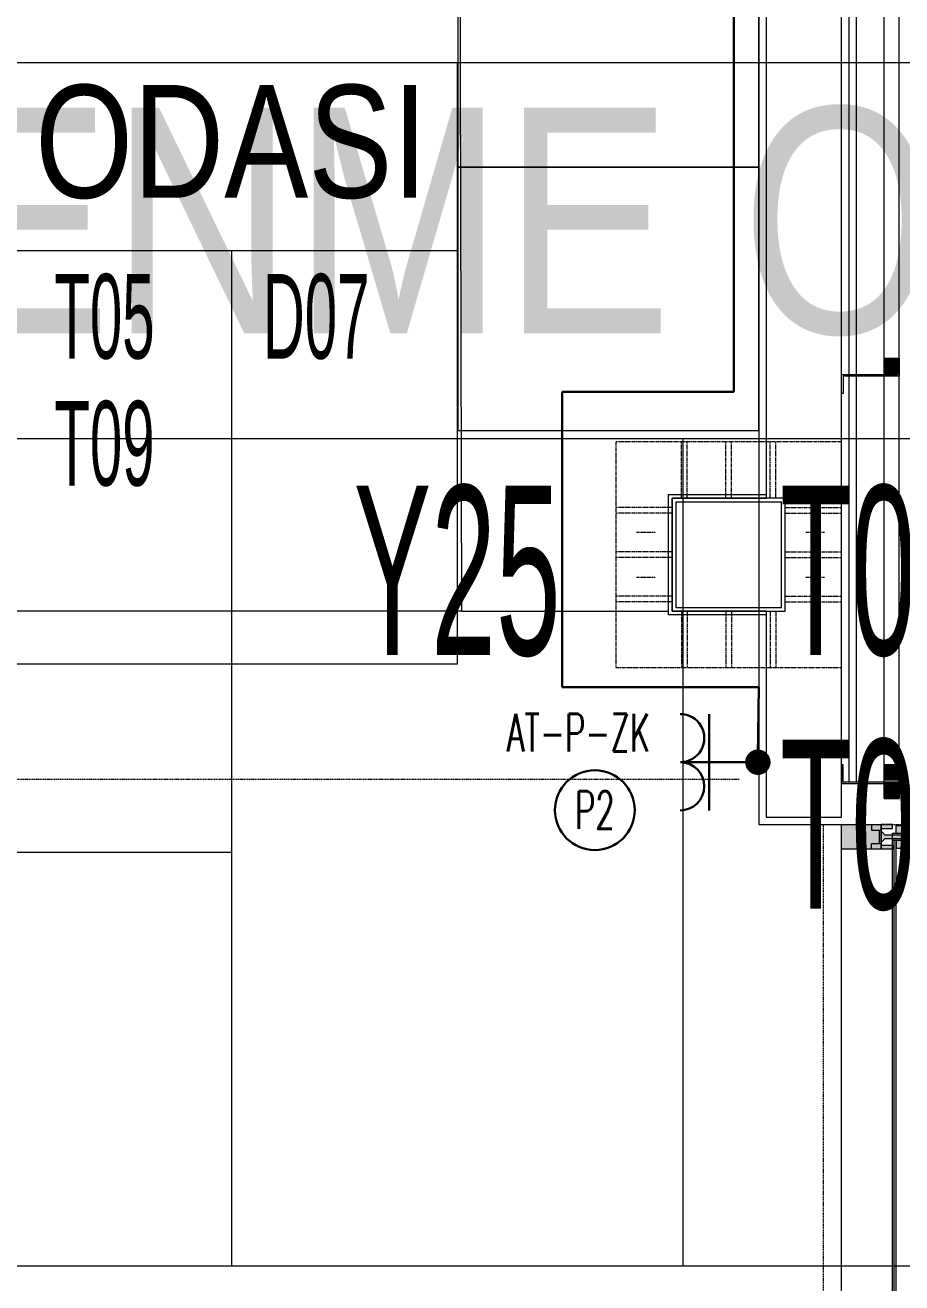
# Model space of a CAD drawing. Extents: x -9058 to 11890, y 0 to 6516.
# Drawn here: x 3708 to 3941.1, y 2187.3 to 2521.6 of the extents above; entities that cross this region are included whole.
import ezdxf
from ezdxf.enums import TextEntityAlignment as Align

# ---------------------------------------------------------------- set-up
doc = ezdxf.new("R2010")
doc.units = 0
doc.header["$MEASUREMENT"] = 0
doc.linetypes.add('DOT2', pattern=[0.125, 0, -0.125])
doc.linetypes.add('HIDDEN', pattern=[0.375, 0.25, -0.125])
doc.layers.get('0').update_dxf_attribs({"color": 9, "lineweight": 9})
for name, color, linetype, lineweight in [('00', 9, 'Continuous', 9), ('03S', 255, 'Continuous', 9), ('05', 9, 'Continuous', 9), ('06C', 9, 'Continuous', 9), ('06D', 9, 'Continuous', 9), ('10', 9, 'Continuous', 9), ('11', 9, 'Continuous', 9), ('14', 9, 'Continuous', 9), ('15', 9, 'Continuous', 9), ('20', 9, 'DOT2', 9), ('21_mahal200', 9, 'Continuous', 9), ('21_mahal200 @ 10 (1)', 9, 'Continuous', 9), ('21_mahal200 @ 10 (2)', 9, 'Continuous', 9), ('21_mahal200 @ 20', 9, 'Continuous', 9), ('33', 9, 'BATTING', 9), ('40A', 9, 'Continuous', 9), ('E-KABLO', 7, 'Continuous', 30), ('E-YAZI', 7, 'Continuous', 30), ('E-ÇİFTLİ PRİZ', 7, 'Continuous', 30), ('ÖLÇÜ', 8, 'Continuous', 5)]:
    doc.layers.add(name, color=color, linetype=linetype, lineweight=lineweight)
doc.layers.get('ÖLÇÜ').off()
doc.styles.add('Arial', font='arial.ttf', dxfattribs={"height": 2.5})
doc.styles.add('E-YAZI', font='txttw.shx')
doc.styles.add('MuuM_TEXT-STANDART', font='ARIALN.TTF')
doc.linetypes.add('BATTING', pattern='A,0.0001,-0.1,[134,ltypeshp.shx,S=0.1,R=0,X=-0.1,Y=0],-0.2,[134,ltypeshp.shx,S=0.1,R=180,X=0.1,Y=0],-0.1', length=0.4001)

# ---------------------------------------------------------------- blocks, each defined once
blk = doc.blocks.new('p-dog-profil_kapali')
at = {"layer": '03S'}
h = blk.add_hatch(color=256, dxfattribs=at)
h.dxf.hatch_style = 1
h.paths.add_polyline_path([(-3.25, 0), (3.25, 0), (3.25, -13.5), (2.25, -13.5), (2.25, -10.5), (1.5, -10.5), (0.5, -11.5), (0.5, -13.5), (1, -13.5), (1, -14.5), (3, -14.5), (3, -16.5), (1, -16.5), (1, -18.5), (1.75, -18.5), (1.75, -17.5), (3.25, -17.5), (3.25, -20), (-3.25, -20), (-3.25, -17.5), (-1.75, -17.5), (-1.75, -18.5), (-1, -18.5), (-1, -16.5), (-3, -16.5), (-3, -14.5), (-1, -14.5), (-1, -13.5), (-0.5, -13.5), (-0.5, -11.5), (-1.5, -10.5), (-2.25, -10.5), (-2.25, -13.5), (-3.25, -13.5)])
for p in [(3, -15.17), (3, -15.83)]:
    blk.add_point(p)
at = {"layer": '10'}
for points in [[(3.25, -10.5), (-3.25, -10.5), (-3.25, 0), (3.25, 0)], [(-1, -13.5), (1, -13.5), (1, -18.5), (-1, -18.5)], [(3.25, -20), (-3.25, -20), (-3.25, -18.5), (3.25, -18.5)]]:
    blk.add_lwpolyline(points, close=True, dxfattribs=at)
for points in [[(-3.25, -8), (-3.25, -8), (-1.75, -8), (-1.75, -10.5)], [(1.75, -10), (-1.75, -10)], [(3.25, -8), (3.25, -8), (1.75, -8), (1.75, -10.5)], [(-3.25, -10.5), (-2.25, -10.5), (-2.25, -13.5), (-3.25, -13.5)], [(-3.25, -10.5), (-3.25, -10.5), (3.25, -10.5)], [(-3.25, -13.5), (-3.25, -10.5)], [(-0.5, -17.5), (-0.5, -17.5), (-0.5, -11.5), (-1.5, -10.5), (-1.5, -10.5)], [(1.5, -10.5), (1.5, -10.5), (0.5, -11.5), (0.5, -17.5)], [(3.25, -10.5), (2.25, -10.5), (2.25, -13.5), (3.25, -13.5), (3.25, -10.5)], [(-1, -14.5), (-1, -14.5), (-3, -14.5), (-3, -16.5), (-1, -16.5)], [(1, -14.5), (1, -14.5), (3, -14.5), (3, -16.5), (1, -16.5)], [(-3.25, -18.5), (-3.25, -17.5), (-1.75, -17.5), (-1.75, -18.5)], [(1, -18.5), (1, -17.5), (-1, -17.5), (-1, -18.5)], [(1.75, -18.5), (1.75, -17.5), (3.25, -17.5), (3.25, -18.5)]]:
    blk.add_lwpolyline(points, dxfattribs=at)
blk = doc.blocks.new('p-cph_cam_dyn1601')
at = {"layer": '06C'}
blk.add_lwpolyline([(3.25, 0), (652.5, 0)], dxfattribs=at)
at = {"layer": '15'}
for points in [[(1, -13.5), (654.75, -13.5)], [(1, -14), (654.75, -14)], [(1, -14.5), (654.75, -14.5)]]:
    blk.add_lwpolyline(points, dxfattribs=at)
blk.add_blockref('p-dog-profil_kapali', (655.75, 0))
blk = doc.blocks.new('p-s-profil')
at = {"layer": '10'}
blk.add_lwpolyline([(9, 15.3), (4.6, 15.3), (4.6, 0.4), (0, 0.4), (0, 0), (5, 0), (5, 14.9), (9, 14.9), (9, 15.3)], dxfattribs=at)
blk.add_lwpolyline([(9, 15.3), (4.6, 15.3), (4.6, 0.4), (0, 0.4), (0, 0), (5, 0), (5, 14.9), (9, 14.9), (9, 15.3)], dxfattribs=at)
blk = doc.blocks.new('p-kutu_profil_40x40')
h = blk.add_hatch(color=256)
h.dxf.hatch_style = 1
h.paths.add_polyline_path([(0, 0), (4, 0), (4, 4), (0, 4)])
h = blk.add_hatch(color=255)
h.dxf.hatch_style = 1
h.paths.add_polyline_path([(0, 0), (4, 0), (4, 4), (0, 4)])
blk.add_lwpolyline([(0, 0), (4, 0), (4, 4), (0, 4)], close=True)
at = {"layer": '10'}
for points in [[(0, 4), (4, 4), (4, 0), (0, 0)], [(0, 4), (4, 4), (4, 0), (0, 0)], [(0, 0), (4, 0), (4, 4), (0, 4)], [(0.3, 3.7), (3.7, 3.7), (3.7, 0.3), (0.3, 0.3)], [(0.3, 3.7), (3.7, 3.7), (3.7, 0.3), (0.3, 0.3)]]:
    blk.add_lwpolyline(points, close=True, dxfattribs=at)
blk = doc.blocks.new('*U736')
blk.add_lwpolyline([(35, 20), (-45, 20), (-45, -50), (35, -50), (35, 20)])
blk = doc.blocks.new('fiting lounch')
at = {"layer": '05'}
blk.add_lwpolyline([(-2085.4, -547.65), (-2483.4, -548.61), (-2483.4, -134.61), (-2085.4, -133.65)], close=True, dxfattribs=at)
blk.add_lwpolyline([(-2483.4, -548.61), (-2483.4, -603.64)], dxfattribs=at)
at = {"layer": '05', "rotation": 90}
for p in [(-2415.4, -582.65), (-2345.4, -582.65)]:
    blk.add_blockref('*U736', p, dxfattribs=at)
blk = doc.blocks.new('A$C572243AD')
at = {"layer": '10', "linetype": 'Continuous'}
blk.add_lwpolyline([(15, 45), (15, 15), (45, 15), (45, 45), (15, 45)], dxfattribs=at)
blk.add_lwpolyline([(16, 44), (16, 16), (44, 16), (44, 44)], close=True, dxfattribs=at)
at = {"layer": '20', "linetype": 'HIDDEN'}
for p, q in [((17.5, 45), (17.5, 60)), ((19, 45), (19, 60)), ((29.25, 45), (29.25, 60)), ((30.75, 45), (30.75, 60)), ((41, 45), (41, 60)), ((42.5, 45), (42.5, 60)), ((24, 54.49), (24, 49.51)), ((36, 54.49), (36, 49.51)), ((15, 42.5), (0, 42.5)), ((15, 41), (0, 41)), ((45, 42.5), (60, 42.5)), ((45, 41), (60, 41)), ((15, 30.75), (0, 30.75)), ((45, 30.75), (60, 30.75)), ((15, 29.25), (0, 29.25)), ((45, 29.25), (60, 29.25)), ((15, 19), (0, 19)), ((15, 17.5), (0, 17.5)), ((45, 19), (60, 19)), ((45, 17.5), (60, 17.5)), ((17.5, 15), (17.5, 0)), ((19, 15), (19, 0)), ((29.25, 15), (29.25, 0)), ((30.75, 15), (30.75, 0)), ((41, 15), (41, 0)), ((42.5, 15), (42.5, 0)), ((24, 9.49), (24, 4.51)), ((36, 9.49), (36, 4.51))]:
    blk.add_line(p, q, dxfattribs=at)
blk.add_lwpolyline([(0, 60), (0, 0), (60, 0), (60, 60), (0, 60)], dxfattribs=at)
blk = doc.blocks.new('0a_roomno2')
blk.add_lwpolyline([(30, -16), (0, -16), (0, 0), (30, 0)], close=True)
for points in [[(0, 0), (30, 0)], [(0, -5), (30, -5)], [(12, -5), (12, -16)], [(18, -5), (18, -16)], [(24, -5), (24, -16)], [(12, -10.5), (0, -10.5)]]:
    blk.add_lwpolyline(points)
at = {"layer": '40A'}
blk.add_lwpolyline([(0, 0), (30, 0)], dxfattribs=at)
at = {"style": 'Arial'}
blk.add_attdef('ODANO', (0, 1.505), '', height=3, dxfattribs=at)
blk.add_attdef('MEKANADI', text='', height=3, dxfattribs=at).set_placement((0.525, -4.75), align=Align.BOTTOM_LEFT)
at = {"style": 'MuuM_TEXT-STANDART', "width": 0.6}
for tag, p in [('YER01', (15, -7)), ('TAVAN01', (20.625, -7)), ('DUVAR01', (26.25, -7)), ('YER02', (15, -10.375)), ('TAVAN02', (20.625, -10.375)), ('DUVAR02', (26.25, -10.375)), ('YER03', (15, -13.75)), ('TAVAN03', (20.625, -13.75)), ('DUVAR03', (26.25, -13.75))]:
    blk.add_attdef(tag, text='', height=2.25, dxfattribs=at).set_placement(p, align=Align.MIDDLE_CENTER)
at = {"style": 'MuuM_TEXT-STANDART'}
blk.add_attdef('M2', text='', height=2.25, dxfattribs=at).set_placement((1.323, -7.805), align=Align.MIDDLE_LEFT)
at = {"style": 'MuuM_TEXT-STANDART', "width": 0.6}
blk.add_attdef('TEMIZTAVANYUKSEKLIGI', text='', height=2.25, dxfattribs=at).set_placement((2.7, -13.162), align=Align.MIDDLE_LEFT)
blk = doc.blocks.new('*U1271')
at = {"layer": '21_mahal200 @ 10 (1)'}
ref = blk.add_blockref('0a_roomno2', (3522.88, 2511.73), dxfattribs=dict(at, xscale=10, yscale=10, zscale=10))
ref.add_attrib('MEKANADI', 'DİNLENME ODASI', dxfattribs={"layer": '0', "height": 30, "style": 'Arial', "width": 0.8}).set_placement((3528.13, 2466.73), align=Align.BOTTOM_LEFT)
ref.add_attrib('TAVAN01', 'T05', dxfattribs={"layer": '0', "height": 22.5, "style": 'MuuM_TEXT-STANDART', "width": 0.6}).set_placement((3729.13, 2444.23), align=Align.MIDDLE_CENTER)
ref.add_attrib('DUVAR01', 'D07', dxfattribs={"layer": '0', "height": 22.5, "style": 'MuuM_TEXT-STANDART', "width": 0.6}).set_placement((3785.38, 2444.23), align=Align.MIDDLE_CENTER)
ref.add_attrib('TAVAN02', 'T09', dxfattribs={"layer": '0', "height": 22.5, "style": 'MuuM_TEXT-STANDART', "width": 0.6}).set_placement((3729.13, 2410.48), align=Align.MIDDLE_CENTER)
at = {"layer": '21_mahal200 @ 10 (2)'}
ref = blk.add_blockref('0a_roomno2', (3522.88, 2511.73), dxfattribs=dict(at, xscale=10, yscale=10, zscale=10))
ref.add_attrib('MEKANADI', 'DİNLENME ODASI', dxfattribs={"layer": '0', "height": 30, "style": 'Arial', "width": 0.8}).set_placement((3528.13, 2466.73), align=Align.BOTTOM_LEFT)
ref.add_attrib('TAVAN01', 'T05', dxfattribs={"layer": '0', "height": 22.5, "style": 'MuuM_TEXT-STANDART', "width": 0.6}).set_placement((3729.13, 2444.23), align=Align.MIDDLE_CENTER)
ref.add_attrib('DUVAR01', 'D07', dxfattribs={"layer": '0', "height": 22.5, "style": 'MuuM_TEXT-STANDART', "width": 0.6}).set_placement((3785.38, 2444.23), align=Align.MIDDLE_CENTER)
ref.add_attrib('TAVAN02', 'T09', dxfattribs={"layer": '0', "height": 22.5, "style": 'MuuM_TEXT-STANDART', "width": 0.6}).set_placement((3729.13, 2410.48), align=Align.MIDDLE_CENTER)
at = {"layer": '21_mahal200 @ 20'}
ref = blk.add_blockref('0a_roomno2', (3522.88, 2511.73), dxfattribs=dict(at, xscale=20, yscale=20, zscale=20))
ref.add_attrib('MEKANADI', 'DİNLENME ODASI', dxfattribs={"layer": '0', "height": 60, "style": 'Arial', "width": 0.8}).set_placement((3533.38, 2421.73), align=Align.BOTTOM_LEFT)
ref.add_attrib('YER01', 'Y25', dxfattribs={"layer": '0', "height": 45, "style": 'MuuM_TEXT-STANDART', "width": 0.6}).set_placement((3822.88, 2376.73), align=Align.MIDDLE_CENTER)
ref.add_attrib('TAVAN01', 'T05', dxfattribs={"layer": '0', "height": 45, "style": 'MuuM_TEXT-STANDART', "width": 0.6}).set_placement((3935.38, 2376.73), align=Align.MIDDLE_CENTER)
ref.add_attrib('TAVAN02', 'T09', dxfattribs={"layer": '0', "height": 45, "style": 'MuuM_TEXT-STANDART', "width": 0.6}).set_placement((3935.38, 2309.23), align=Align.MIDDLE_CENTER)
blk = doc.blocks.new('100_ÇİFTLİ PRİZ')
at = {"layer": 'E-ÇİFTLİ PRİZ', "color": 4}
for p, q in [((0, 3.862), (0, 0)), ((-2.4, 2.425), (2.4, 2.425))]:
    blk.add_line(p, q, dxfattribs=at)
for centre, start, end in [((-1.2, 3.87), 179.60828, 359.60828), ((1.2, 3.87), 180.39172, 0.39172)]:
    blk.add_arc(centre, 1.2, start, end, dxfattribs=at)

msp = doc.modelspace()

# ---------------------------------------------------------------- linework, layer by layer
at = {"layer": '00'}
for points in [[(3905.06, 2775.87), (3905.06, 2775.87), (3905.06, 2395.87)], [(3905.06, 2365.87), (3905.06, 2311.12), (3925.06, 2311.12), (3925.06, 2775.87)]]:
    msp.add_lwpolyline(points, dxfattribs=at)
at = {"layer": '06D'}
for points in [[(3929.06, 2320.42), (3929.06, 2775.87)], [(3936.36, 2316.02), (3936.36, 2775.87)], [(3940.36, 2316.02), (3940.36, 2775.87)], [(3925.06, 2320.02), (3925.06, 2773.79)]]:
    msp.add_lwpolyline(points, dxfattribs=at)
at = {"layer": '10', "const_width": 0.2}
msp.add_lwpolyline([(3942.04, 2307.17), (3942.04, 2309.53), (3945.06, 2309.53), (3947.06, 2309.53), (3947.06, 2319.53), (3940.36, 2319.53), (3940.36, 2324.02)], dxfattribs=at)
at = {"layer": '11'}
for points in [[(3905.06, 2364.87), (3879.05, 2364.87), (3879.05, 2396.87), (3905.06, 2396.87)], [(3905.06, 2365.87), (3880.05, 2365.87), (3880.05, 2395.87), (3905.06, 2395.87)]]:
    msp.add_lwpolyline(points, dxfattribs=at)
at = {"layer": '14'}
msp.add_lwpolyline([(3921.06, 2777.87), (3903.06, 2777.87), (3903.06, 2309.12), (3925.06, 2309.12)], dxfattribs=at)
at = {"layer": '20'}
msp.add_lwpolyline([(3897.86, 2321.12), (1792.26, 2321.12)], dxfattribs=at)
msp.add_lwpolyline([(3005.06, 347.61), (3005.06, 632.12), (3070.06, 632.14), (3070.12, 417.52, 0.367452), (3920.06, 1315.86), (3920.26, 2309.12), (3985.06, 2309.12), (3984.83, 1313.52, -0.388173), (3005.06, 347.61, -142.730725)], format="xyb", dxfattribs=at)
at = {"layer": '33', "ltscale": 0.2, "flags": 128}
msp.add_lwpolyline([(3927.06, 2320.42), (3927.06, 2775.87)], dxfattribs=at)
at = {"layer": 'E-KABLO', "color": 4, "linetype": 'Continuous', "const_width": 3.38}
msp.add_lwpolyline([(3904.5, 2325.7, 1), (3901.12, 2325.7, 1)], format="xyb", close=True, dxfattribs=at)
at = {"layer": 'E-KABLO', "color": 7, "linetype": 'Continuous'}
msp.add_circle((3859.48, 2312.96), 10.61, dxfattribs=at)
at = {"layer": 'E-KABLO', "color": 4}
msp.add_open_spline([(2903.62, 2458.12), (3080.06, 2285.22), (3380.96, 2153.41), (3387.32, 1682.58), (3643.58, 1567.33), (3737.55, 1525.07)], degree=3, knots=[313.863106, 313.863106, 313.863106, 313.863106, 668.994058, 1174.220615, 1466.770884, 1466.770884, 1466.770884, 1466.770884], dxfattribs=at)
at = {"layer": 'E-YAZI', "color": 6}
for p, q in [((3896.44, 2424.15), (3896.44, 2655.98)), ((3850.8, 2345.69), (3850.8, 2424.15)), ((3850.8, 2424.15), (3896.44, 2424.15)), ((3903.06, 2345.69), (3850.8, 2345.69)), ((3902.81, 2327.39), (3903.06, 2345.69))]:
    msp.add_line(p, q, dxfattribs=at)
msp.add_open_spline([(2934.81, 2440.98), (3009.36, 2375.9), (3009.38, 2375.88), (3022.22, 2362.04), (3036.43, 2348.96), (3066.72, 2323.68), (3082.8, 2311.49), (3115.9, 2287.38), (3132.91, 2275.46), (3166.91, 2251.26), (3183.9, 2238.98), (3216.91, 2213.38), (3232.93, 2200.06), (3254.89, 2179.35), (3261.59, 2172.66), (3273.66, 2159.71), (3279.09, 2153.51), (3287.77, 2142.87), (3291.13, 2138.53), (3297.64, 2129.73), (3300.79, 2125.26), (3309.95, 2111.65), (3315.67, 2102.32), (3333.26, 2071.21), (3343.76, 2048.56), (3362.67, 2002.09), (3371.08, 1978.26), (3387.05, 1930.37), (3394.62, 1906.31), (3410.13, 1858.91), (3418.07, 1835.57), (3435.48, 1790.57), (3444.96, 1768.92), (3464.37, 1732.39), (3473.82, 1717.03), (3488.58, 1697.04), (3492.95, 1691.52), (3502.09, 1680.83), (3506.87, 1675.65), (3521.79, 1660.54), (3532.52, 1651.06), (3555.29, 1633.07), (3567.34, 1624.56), (3601.68, 1602.4), (3625.05, 1589.53), (3673.63, 1565.08), (3698.85, 1553.5), (3730.08, 1539.4), (3735.86, 1536.79), (3741.65, 1534.19)], degree=3, knots=[313.502325, 313.502325, 313.502325, 313.502325, 313.595086, 313.595086, 373.847974, 373.847974, 434.100863, 434.100863, 494.353751, 494.353751, 554.606639, 554.606639, 614.859527, 614.859527, 642.504562, 642.504562, 666.631226, 666.631226, 682.692923, 682.692923, 698.754619, 698.754619, 730.878011, 730.878011, 803.517514, 803.517514, 876.157017, 876.157017, 948.796521, 948.796521, 1021.436024, 1021.436024, 1094.075527, 1094.075527, 1151.895723, 1151.895723, 1174.872947, 1174.872947, 1197.850172, 1197.850172, 1243.80462, 1243.80462, 1289.759069, 1289.759069, 1369.234006, 1369.234006, 1448.708943, 1448.708943, 1466.738666, 1466.738666, 1466.738666, 1466.738666], dxfattribs=at)

# ---------------------------------------------------------------- block references
at = {"xscale": -1, "rotation": 270}
msp.add_blockref('p-s-profil', (3925.06, 2423.72), dxfattribs=at)
for name, p, rotation in [('p-kutu_profil_40x40', (3936.36, 2433.02), 270), ('p-s-profil', (3925.06, 2325.02), 270), ('p-kutu_profil_40x40', (3936.36, 2325.02), 270), ('p-kutu_profil_40x40', (3936.36, 2320.02), 270), ('p-cph_cam_dyn1601', (3925.06, 1650.12), 90), ('p-dog-profil_kapali', (3925.06, 2305.87), 90)]:
    msp.add_blockref(name, p, dxfattribs=dict(rotation=rotation))
at = {"layer": '05', "rotation": 90}
msp.add_blockref('fiting lounch', (3275.4, 4849.27), dxfattribs=at)
at = {"layer": '21_mahal200', "color": 6, "linetype": 'HIDDEN'}
msp.add_blockref('*U1271', (0, 0), dxfattribs=at)
at = {"layer": 'E-ÇİFTLİ PRİZ', "xscale": 5.333333333333333, "yscale": 5.333333333333333, "zscale": 5.333333333333333, "rotation": 89.99999999999999}
msp.add_blockref('100_ÇİFTLİ PRİZ', (3902.81, 2325.7), dxfattribs=at)
at = {"layer": 'ÖLÇÜ', "rotation": 90}
msp.add_blockref('A$C572243AD', (3925.05, 2350.87), dxfattribs=at)

# ---------------------------------------------------------------- texts
at = {"layer": 'E-KABLO', "color": 3, "linetype": 'Continuous', "style": 'E-YAZI', "width": 0.6}
msp.add_text('P2', height=10, dxfattribs=at).set_placement((3859.48, 2312.96), align=Align.MIDDLE_CENTER)
at = {"layer": 'E-YAZI', "color": 3, "style": 'E-YAZI', "width": 0.6}
msp.add_text('AT-P-ZK', height=10, dxfattribs=at).set_placement((3836.12, 2328.59))

doc.saveas('drawing.dxf')
